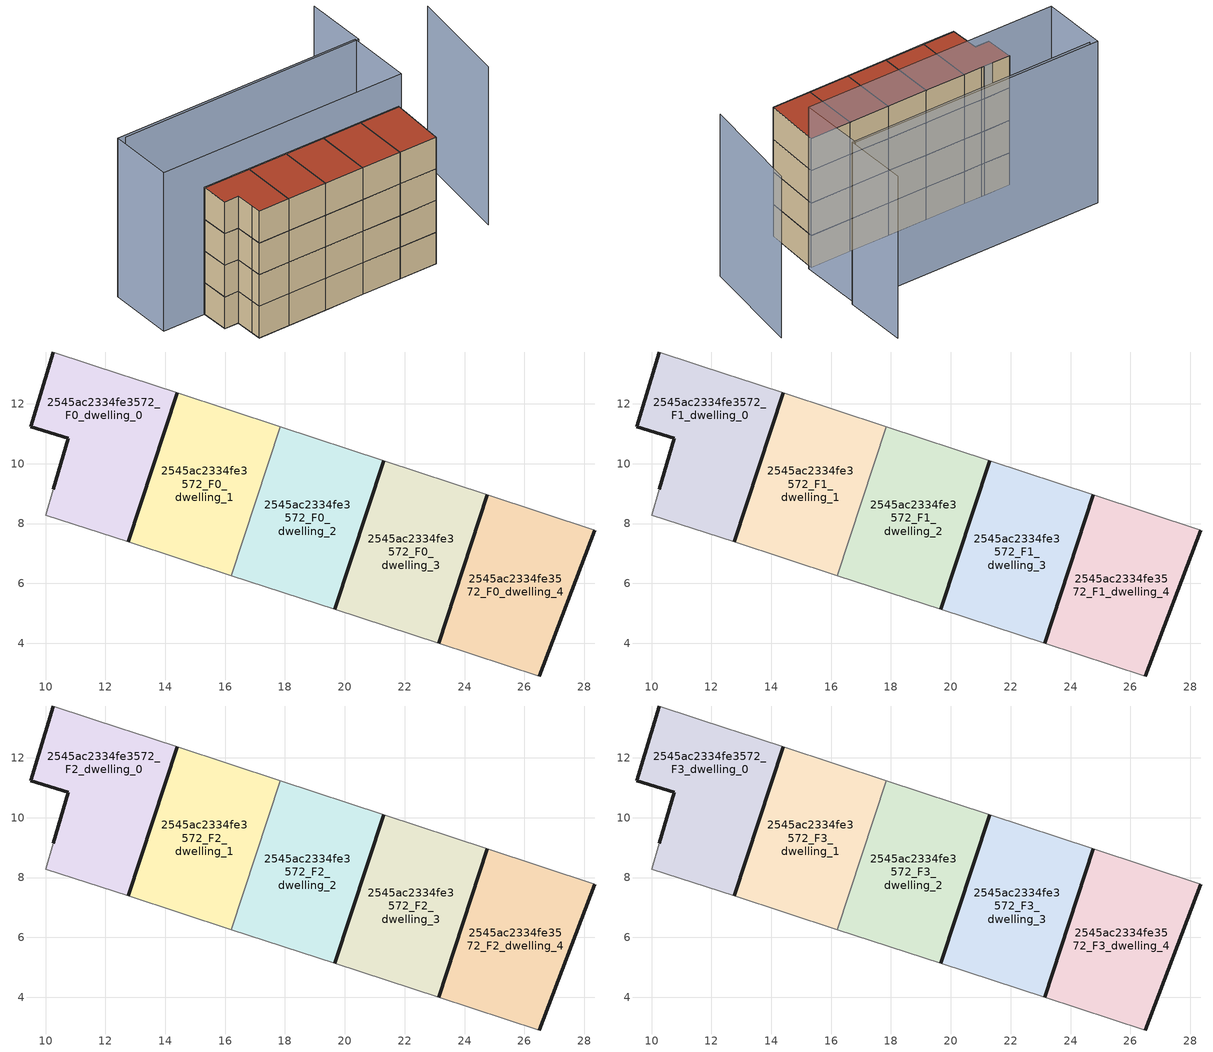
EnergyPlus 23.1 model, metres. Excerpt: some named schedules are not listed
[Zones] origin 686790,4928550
2545ac2334fe3572_F0_dwelling_0
 floor ground (EU_floor_Construction): 12.76,7.38 14.4,12.38 12.82,12.89 12.6,12.96 10.26,13.73 9.51,11.23 10.75,10.84 10.25,9.14 10,8.28 z0
 wall outside (EU_wall_Construction): 10.25,9.14 10.75,10.84 9.51,11.23 10.26,13.73 / 14.4,12.38 12.76,7.38 z0:3
 wall adiabatic (EU_wall_Construction): 12.76,7.38 10,8.28 10.25,9.14 / 10.26,13.73 12.6,12.96 12.82,12.89 14.4,12.38 z0:3
2545ac2334fe3572_F0_dwelling_1
 floor ground (EU_floor_Construction): 16.21,6.26 17.84,11.24 14.4,12.38 12.76,7.38 z0
 wall outside (EU_wall_Construction): 12.76,7.38 14.39,12.38 z0:3
 wall adiabatic (EU_wall_Construction): 14.4,12.38 17.84,11.24 / 16.21,6.26 12.76,7.38 z0:3
 wall to 2545ac2334fe3572_F0_dwelling_2 (EU_wall_Construction): 17.84,11.24 16.21,6.26 z0:3
2545ac2334fe3572_F0_dwelling_2
 floor ground (EU_floor_Construction): 19.67,5.13 21.3,10.1 17.84,11.24 16.21,6.26 z0
 wall outside (EU_wall_Construction): 21.3,10.1 19.67,5.13 z0:3
 wall adiabatic (EU_wall_Construction): 17.84,11.24 21.3,10.1 / 19.67,5.13 16.21,6.26 z0:3
2545ac2334fe3572_F0_dwelling_3
 floor ground (EU_floor_Construction): 23.14,4 24.77,8.96 21.3,10.1 19.67,5.13 z0
 wall outside (EU_wall_Construction): 19.67,5.13 21.3,10.1 / 24.77,8.96 23.14,4 z0:3
 wall adiabatic (EU_wall_Construction): 21.3,10.1 24.77,8.96 / 23.14,4 19.67,5.13 z0:3
2545ac2334fe3572_F0_dwelling_4
 floor ground (EU_floor_Construction): 26.5,2.91 28.35,7.78 24.77,8.96 23.14,4 z0
 wall outside (EU_wall_Construction): 28.35,7.78 26.5,2.91 / 23.14,4 24.77,8.96 z0:3
 wall adiabatic (EU_wall_Construction): 24.77,8.96 28.35,7.78 / 26.5,2.91 23.14,4 z0:3
2545ac2334fe3572_F1_dwelling_0
 floor to 2545ac2334fe3572_F0_dwelling_0 (EU_floor_Construction): 12.76,7.38 14.4,12.38 12.82,12.89 12.6,12.96 10.26,13.73 9.51,11.23 10.75,10.84 10.25,9.14 10,8.28 z3
 wall outside (EU_wall_Construction): 10.25,9.14 10.75,10.84 9.51,11.23 10.26,13.73 / 14.4,12.38 12.76,7.38 z3:6
 wall adiabatic (EU_wall_Construction): 12.76,7.38 10,8.28 10.25,9.14 / 10.26,13.73 12.6,12.96 12.82,12.89 14.4,12.38 z3:6
2545ac2334fe3572_F1_dwelling_1
 floor to 2545ac2334fe3572_F0_dwelling_1 (EU_floor_Construction): 16.21,6.26 17.84,11.24 14.4,12.38 12.76,7.38 z3
 wall outside (EU_wall_Construction): 12.76,7.38 14.39,12.38 z3:6
 wall adiabatic (EU_wall_Construction): 14.4,12.38 17.84,11.24 / 16.21,6.26 12.76,7.38 z3:6
 wall to 2545ac2334fe3572_F1_dwelling_2 (EU_wall_Construction): 17.84,11.24 16.21,6.26 z3:6
2545ac2334fe3572_F1_dwelling_2
 floor to 2545ac2334fe3572_F0_dwelling_2 (EU_floor_Construction): 19.67,5.13 21.3,10.1 17.84,11.24 16.21,6.26 z3
 wall outside (EU_wall_Construction): 21.3,10.1 19.67,5.13 z3:6
 wall adiabatic (EU_wall_Construction): 17.84,11.24 21.3,10.1 / 19.67,5.13 16.21,6.26 z3:6
2545ac2334fe3572_F1_dwelling_3
 floor to 2545ac2334fe3572_F0_dwelling_3 (EU_floor_Construction): 23.14,4 24.76,8.96 21.3,10.1 19.67,5.13 z3
 wall outside (EU_wall_Construction): 19.67,5.13 21.3,10.1 / 24.77,8.96 23.14,4 z3:6
 wall adiabatic (EU_wall_Construction): 21.3,10.1 24.77,8.96 / 23.14,4 19.67,5.13 z3:6
2545ac2334fe3572_F1_dwelling_4
 floor to 2545ac2334fe3572_F0_dwelling_4 (EU_floor_Construction): 26.5,2.91 28.35,7.78 24.76,8.96 23.14,4 z3
 wall outside (EU_wall_Construction): 28.35,7.78 26.5,2.91 / 23.14,4 24.77,8.96 z3:6
 wall adiabatic (EU_wall_Construction): 24.77,8.96 28.35,7.78 / 26.5,2.91 23.14,4 z3:6
2545ac2334fe3572_F2_dwelling_0
 floor to 2545ac2334fe3572_F1_dwelling_0 (EU_floor_Construction): 12.76,7.38 14.4,12.38 12.82,12.89 12.6,12.96 10.26,13.73 9.51,11.23 10.75,10.84 10.25,9.14 10,8.28 z6
 wall outside (EU_wall_Construction): 10.25,9.14 10.75,10.84 9.51,11.23 10.26,13.73 / 14.4,12.38 12.76,7.38 z6:9
 wall adiabatic (EU_wall_Construction): 12.76,7.38 10,8.28 10.25,9.14 / 10.26,13.73 12.6,12.96 12.82,12.89 14.4,12.38 z6:9
2545ac2334fe3572_F2_dwelling_1
 floor to 2545ac2334fe3572_F1_dwelling_1 (EU_floor_Construction): 16.21,6.26 17.84,11.24 14.4,12.38 12.76,7.38 z6
 wall outside (EU_wall_Construction): 12.76,7.38 14.39,12.38 z6:9
 wall adiabatic (EU_wall_Construction): 14.4,12.38 17.84,11.24 / 16.21,6.26 12.76,7.38 z6:9
 wall to 2545ac2334fe3572_F2_dwelling_2 (EU_wall_Construction): 17.84,11.24 16.21,6.26 z6:9
2545ac2334fe3572_F2_dwelling_2
 floor to 2545ac2334fe3572_F1_dwelling_2 (EU_floor_Construction): 19.67,5.13 21.3,10.1 17.84,11.24 16.21,6.26 z6
 wall outside (EU_wall_Construction): 21.3,10.1 19.67,5.13 z6:9
 wall adiabatic (EU_wall_Construction): 17.84,11.24 21.3,10.1 / 19.67,5.13 16.21,6.26 z6:9
2545ac2334fe3572_F2_dwelling_3
 floor to 2545ac2334fe3572_F1_dwelling_3 (EU_floor_Construction): 23.14,4 24.76,8.96 21.3,10.1 19.67,5.13 z6
 wall outside (EU_wall_Construction): 19.67,5.13 21.3,10.1 / 24.77,8.96 23.14,4 z6:9
 wall adiabatic (EU_wall_Construction): 21.3,10.1 24.77,8.96 / 23.14,4 19.67,5.13 z6:9
2545ac2334fe3572_F2_dwelling_4
 floor to 2545ac2334fe3572_F1_dwelling_4 (EU_floor_Construction): 26.5,2.91 28.35,7.78 24.76,8.96 23.14,4 z6
 wall outside (EU_wall_Construction): 28.35,7.78 26.5,2.91 / 23.14,4 24.77,8.96 z6:9
 wall adiabatic (EU_wall_Construction): 24.77,8.96 28.35,7.78 / 26.5,2.91 23.14,4 z6:9
2545ac2334fe3572_F3_dwelling_0
 floor to 2545ac2334fe3572_F2_dwelling_0 (EU_floor_Construction): 12.76,7.38 14.4,12.38 12.82,12.89 12.6,12.96 10.26,13.73 9.51,11.23 10.75,10.84 10.25,9.14 10,8.28 z9
 wall outside (EU_wall_Construction): 10.25,9.14 10.75,10.84 9.51,11.23 10.26,13.73 / 14.4,12.38 12.76,7.38 z9:12
 wall adiabatic (EU_wall_Construction): 12.76,7.38 10,8.28 10.25,9.14 / 10.26,13.73 12.6,12.96 12.82,12.89 14.4,12.38 z9:12
 roof outside (EU_roof_Construction): 14.4,12.38 12.76,7.38 10,8.28 10.25,9.14 10.75,10.84 9.51,11.23 10.26,13.73 12.6,12.96 12.82,12.89 z12
2545ac2334fe3572_F3_dwelling_1
 floor to 2545ac2334fe3572_F2_dwelling_1 (EU_floor_Construction): 16.21,6.26 17.84,11.24 14.4,12.38 12.76,7.38 z9
 wall outside (EU_wall_Construction): 12.76,7.38 14.39,12.38 z9:12
 wall adiabatic (EU_wall_Construction): 14.4,12.38 17.84,11.24 / 16.21,6.26 12.76,7.38 z9:12
 wall to 2545ac2334fe3572_F3_dwelling_2 (EU_wall_Construction): 17.84,11.24 16.21,6.26 z9:12
 roof outside (EU_roof_Construction): 17.84,11.24 16.21,6.26 12.76,7.38 14.4,12.38 z12
2545ac2334fe3572_F3_dwelling_2
 floor to 2545ac2334fe3572_F2_dwelling_2 (EU_floor_Construction): 19.67,5.13 21.3,10.1 17.84,11.24 16.21,6.26 z9
 wall outside (EU_wall_Construction): 21.3,10.1 19.67,5.13 z9:12
 wall adiabatic (EU_wall_Construction): 17.84,11.24 21.3,10.1 / 19.67,5.13 16.21,6.26 z9:12
 roof outside (EU_roof_Construction): 21.3,10.1 19.67,5.13 16.21,6.26 17.84,11.24 z12
2545ac2334fe3572_F3_dwelling_3
 floor to 2545ac2334fe3572_F2_dwelling_3 (EU_floor_Construction): 23.14,4 24.76,8.96 21.3,10.1 19.67,5.13 z9
 wall outside (EU_wall_Construction): 19.67,5.13 21.3,10.1 / 24.77,8.96 23.14,4 z9:12
 wall adiabatic (EU_wall_Construction): 21.3,10.1 24.77,8.96 / 23.14,4 19.67,5.13 z9:12
 roof outside (EU_roof_Construction): 24.77,8.96 23.14,4 19.67,5.13 21.3,10.1 z12
2545ac2334fe3572_F3_dwelling_4
 floor to 2545ac2334fe3572_F2_dwelling_4 (EU_floor_Construction): 26.5,2.91 28.35,7.78 24.76,8.96 23.14,4 z9
 wall outside (EU_wall_Construction): 28.35,7.78 26.5,2.91 / 23.14,4 24.77,8.96 z9:12
 wall adiabatic (EU_wall_Construction): 24.77,8.96 28.35,7.78 / 26.5,2.91 23.14,4 z9:12
 roof outside (EU_roof_Construction): 28.35,7.78 26.5,2.91 23.14,4 24.77,8.96 z12
shading: 33.3,2.71 37.51,11.43 / 32.4,18.76 30.61,13.22 / 30.61,13.22 8.82,20.26 / 28.55,7.72 6.47,14.98 / 6.47,14.98 8.35,20.69 / 8.35,20.69 30.43,13.42 / 30.43,13.42 28.55,7.72 z0:15
[Building]
EU S2 Campaign: North Axis=0; Terrain=City; Solar Distribution=FullExterior
[Site:Location]
Bologna: Latitude=44.5; Longitude=11.25; Time Zone=1; Elevation=37
[SizingPeriod:WeatherFileDays]
AnnualSizingPeriod: Begin Month=1; Begin Day of Month=1; End Month=12; End Day of Month=31; Day of Week for Start Day=Monday; Use Weather File Daylight Saving Period=No; Use Weather File Rain and Snow Indicators=No
[MATERIAL]
EU_InternalMass_Material: Roughness=MediumRough; Thickness=0.1; Conductivity=1; Density=1800; Specific Heat=900; Thermal Absorptance=0.9; Solar Absorptance=0.7; Visible Absorptance=0.7
[MATERIAL:NOMASS] Roughness=MediumRough; Thermal Absorptance=0.9; Solar Absorptance=0.7; Visible Absorptance=0.7
Name | Thermal Resistance
EU_wall_NoMass | 0.781309
EU_roof_NoMass | 0.418499
EU_floor_NoMass | 0.563442
[CONSTRUCTION]
EU_wall_Construction: EU_wall_NoMass
EU_roof_Construction: EU_roof_NoMass
EU_floor_Construction: EU_floor_NoMass
EU_InternalMass_Construction: EU_InternalMass_Material
[ZONE] Type=1; Multiplier=1; Ceiling Height=autocalculate; Floor Area=autocalculate; Part of Total Floor Area=Yes
Name | Volume
2545ac2334fe3572_F0_dwelling_0 | 57.1846
2545ac2334fe3572_F1_dwelling_0; 2545ac2334fe3572_F2_dwelling_0; 2545ac2334fe3572_F3_dwelling_0 | 57.1853
2545ac2334fe3572_F0_dwelling_1; 2545ac2334fe3572_F1_dwelling_1; 2545ac2334fe3572_F2_dwelling_1; 2545ac2334fe3572_F3_dwelling_1 | 57.1736
2545ac2334fe3572_F0_dwelling_2 | 57.1802
2545ac2334fe3572_F1_dwelling_2; 2545ac2334fe3572_F2_dwelling_2; 2545ac2334fe3572_F3_dwelling_2 | 57.1809
2545ac2334fe3572_F0_dwelling_3 | 57.1765
2545ac2334fe3572_F1_dwelling_3; 2545ac2334fe3572_F2_dwelling_3; 2545ac2334fe3572_F3_dwelling_3; 2545ac2334fe3572_F1_dwelling_4; 2545ac2334fe3572_F2_dwelling_4; 2545ac2334fe3572_F3_dwelling_4 | 57.1772
2545ac2334fe3572_F0_dwelling_4 | 57.1787
[INTERNALMASS] Construction=EU_InternalMass_Construction
Name | Zone or ZoneList | Surface Area
2545ac2334fe3572_F0_dwelling_0_EU_InternalMass | 2545ac2334fe3572_F0_dwelling_0 | 19.0613
2545ac2334fe3572_F0_dwelling_1_EU_InternalMass | 2545ac2334fe3572_F0_dwelling_1 | 19.0579
2545ac2334fe3572_F0_dwelling_2_EU_InternalMass | 2545ac2334fe3572_F0_dwelling_2 | 19.06
2545ac2334fe3572_F0_dwelling_3_EU_InternalMass | 2545ac2334fe3572_F0_dwelling_3 | 19.0592
2545ac2334fe3572_F0_dwelling_4_EU_InternalMass | 2545ac2334fe3572_F0_dwelling_4 | 19.0594
2545ac2334fe3572_F1_dwelling_0_EU_InternalMass | 2545ac2334fe3572_F1_dwelling_0 | 19.0613
2545ac2334fe3572_F1_dwelling_1_EU_InternalMass | 2545ac2334fe3572_F1_dwelling_1 | 19.0579
2545ac2334fe3572_F1_dwelling_2_EU_InternalMass | 2545ac2334fe3572_F1_dwelling_2 | 19.06
2545ac2334fe3572_F1_dwelling_3_EU_InternalMass | 2545ac2334fe3572_F1_dwelling_3 | 19.0592
2545ac2334fe3572_F1_dwelling_4_EU_InternalMass | 2545ac2334fe3572_F1_dwelling_4 | 19.0594
2545ac2334fe3572_F2_dwelling_0_EU_InternalMass | 2545ac2334fe3572_F2_dwelling_0 | 19.0613
2545ac2334fe3572_F2_dwelling_1_EU_InternalMass | 2545ac2334fe3572_F2_dwelling_1 | 19.0579
2545ac2334fe3572_F2_dwelling_2_EU_InternalMass | 2545ac2334fe3572_F2_dwelling_2 | 19.06
2545ac2334fe3572_F2_dwelling_3_EU_InternalMass | 2545ac2334fe3572_F2_dwelling_3 | 19.0592
2545ac2334fe3572_F2_dwelling_4_EU_InternalMass | 2545ac2334fe3572_F2_dwelling_4 | 19.0594
2545ac2334fe3572_F3_dwelling_0_EU_InternalMass | 2545ac2334fe3572_F3_dwelling_0 | 19.0613
2545ac2334fe3572_F3_dwelling_1_EU_InternalMass | 2545ac2334fe3572_F3_dwelling_1 | 19.0579
2545ac2334fe3572_F3_dwelling_2_EU_InternalMass | 2545ac2334fe3572_F3_dwelling_2 | 19.06
2545ac2334fe3572_F3_dwelling_3_EU_InternalMass | 2545ac2334fe3572_F3_dwelling_3 | 19.0592
2545ac2334fe3572_F3_dwelling_4_EU_InternalMass | 2545ac2334fe3572_F3_dwelling_4 | 19.0594
[OTHEREQUIPMENT] Fuel Type=Electricity; Design Level Calculation Method=Watts/Area; Power per Zone Floor Area=1; Fraction Latent=0; Fraction Radiant=0; Fraction Lost=0; Carbon Dioxide Generation Rate=0; EndUse Subcategory=EU_Step8_InternalGains
Name | Zone or ZoneList or Space or SpaceList | Schedule
EU_Step8_InternalGain_2545ac2334fe3572_F0_dwelling_0_f000 | 2545ac2334fe3572_F0_dwelling_0 | EU_Step8_GainSchedule_2545ac2334fe3572_F0_dwelling_0_f000
EU_Step8_InternalGain_2545ac2334fe3572_F0_dwelling_1_f000 | 2545ac2334fe3572_F0_dwelling_1 | EU_Step8_GainSchedule_2545ac2334fe3572_F0_dwelling_1_f000
EU_Step8_InternalGain_2545ac2334fe3572_F0_dwelling_2_f000 | 2545ac2334fe3572_F0_dwelling_2 | EU_Step8_GainSchedule_2545ac2334fe3572_F0_dwelling_2_f000
EU_Step8_InternalGain_2545ac2334fe3572_F0_dwelling_3_f000 | 2545ac2334fe3572_F0_dwelling_3 | EU_Step8_GainSchedule_2545ac2334fe3572_F0_dwelling_3_f000
EU_Step8_InternalGain_2545ac2334fe3572_F0_dwelling_4_f000 | 2545ac2334fe3572_F0_dwelling_4 | EU_Step8_GainSchedule_2545ac2334fe3572_F0_dwelling_4_f000
EU_Step8_InternalGain_2545ac2334fe3572_F1_dwelling_0_f000 | 2545ac2334fe3572_F1_dwelling_0 | EU_Step8_GainSchedule_2545ac2334fe3572_F1_dwelling_0_f000
EU_Step8_InternalGain_2545ac2334fe3572_F1_dwelling_1_f000 | 2545ac2334fe3572_F1_dwelling_1 | EU_Step8_GainSchedule_2545ac2334fe3572_F1_dwelling_1_f000
EU_Step8_InternalGain_2545ac2334fe3572_F1_dwelling_2_f000 | 2545ac2334fe3572_F1_dwelling_2 | EU_Step8_GainSchedule_2545ac2334fe3572_F1_dwelling_2_f000
EU_Step8_InternalGain_2545ac2334fe3572_F1_dwelling_3_f000 | 2545ac2334fe3572_F1_dwelling_3 | EU_Step8_GainSchedule_2545ac2334fe3572_F1_dwelling_3_f000
EU_Step8_InternalGain_2545ac2334fe3572_F1_dwelling_4_f000 | 2545ac2334fe3572_F1_dwelling_4 | EU_Step8_GainSchedule_2545ac2334fe3572_F1_dwelling_4_f000
EU_Step8_InternalGain_2545ac2334fe3572_F2_dwelling_0_f000 | 2545ac2334fe3572_F2_dwelling_0 | EU_Step8_GainSchedule_2545ac2334fe3572_F2_dwelling_0_f000
EU_Step8_InternalGain_2545ac2334fe3572_F2_dwelling_1_f000 | 2545ac2334fe3572_F2_dwelling_1 | EU_Step8_GainSchedule_2545ac2334fe3572_F2_dwelling_1_f000
EU_Step8_InternalGain_2545ac2334fe3572_F2_dwelling_2_f000 | 2545ac2334fe3572_F2_dwelling_2 | EU_Step8_GainSchedule_2545ac2334fe3572_F2_dwelling_2_f000
EU_Step8_InternalGain_2545ac2334fe3572_F2_dwelling_3_f000 | 2545ac2334fe3572_F2_dwelling_3 | EU_Step8_GainSchedule_2545ac2334fe3572_F2_dwelling_3_f000
EU_Step8_InternalGain_2545ac2334fe3572_F2_dwelling_4_f000 | 2545ac2334fe3572_F2_dwelling_4 | EU_Step8_GainSchedule_2545ac2334fe3572_F2_dwelling_4_f000
EU_Step8_InternalGain_2545ac2334fe3572_F3_dwelling_0_f000 | 2545ac2334fe3572_F3_dwelling_0 | EU_Step8_GainSchedule_2545ac2334fe3572_F3_dwelling_0_f000
EU_Step8_InternalGain_2545ac2334fe3572_F3_dwelling_1_f000 | 2545ac2334fe3572_F3_dwelling_1 | EU_Step8_GainSchedule_2545ac2334fe3572_F3_dwelling_1_f000
EU_Step8_InternalGain_2545ac2334fe3572_F3_dwelling_2_f000 | 2545ac2334fe3572_F3_dwelling_2 | EU_Step8_GainSchedule_2545ac2334fe3572_F3_dwelling_2_f000
EU_Step8_InternalGain_2545ac2334fe3572_F3_dwelling_3_f000 | 2545ac2334fe3572_F3_dwelling_3 | EU_Step8_GainSchedule_2545ac2334fe3572_F3_dwelling_3_f000
EU_Step8_InternalGain_2545ac2334fe3572_F3_dwelling_4_f000 | 2545ac2334fe3572_F3_dwelling_4 | EU_Step8_GainSchedule_2545ac2334fe3572_F3_dwelling_4_f000
[ZONEVENTILATION:DESIGNFLOWRATE] Schedule=EU_AlwaysOn; Design Flow Rate Calculation Method=AirChanges/Hour; Air Changes per Hour=0.692607; Ventilation Type=Natural; Fan Pressure Rise=0; Fan Total Efficiency=1; Constant Term Coefficient=1; Temperature Term Coefficient=0; Velocity Term Coefficient=0; Velocity Squared Term Coefficient=0; Minimum Indoor Temperature=-100; Maximum Indoor Temperature=100; Delta Temperature=-100; Minimum Outdoor Temperature=-100; Maximum Outdoor Temperature=100; Maximum Wind Speed=40
Name | Zone or ZoneList or Space or SpaceList
EU_ConstantAir_2545ac2334fe3572_F0_dwelling_0 | 2545ac2334fe3572_F0_dwelling_0
EU_ConstantAir_2545ac2334fe3572_F0_dwelling_1 | 2545ac2334fe3572_F0_dwelling_1
EU_ConstantAir_2545ac2334fe3572_F0_dwelling_2 | 2545ac2334fe3572_F0_dwelling_2
EU_ConstantAir_2545ac2334fe3572_F0_dwelling_3 | 2545ac2334fe3572_F0_dwelling_3
EU_ConstantAir_2545ac2334fe3572_F0_dwelling_4 | 2545ac2334fe3572_F0_dwelling_4
EU_ConstantAir_2545ac2334fe3572_F1_dwelling_0 | 2545ac2334fe3572_F1_dwelling_0
EU_ConstantAir_2545ac2334fe3572_F1_dwelling_1 | 2545ac2334fe3572_F1_dwelling_1
EU_ConstantAir_2545ac2334fe3572_F1_dwelling_2 | 2545ac2334fe3572_F1_dwelling_2
EU_ConstantAir_2545ac2334fe3572_F1_dwelling_3 | 2545ac2334fe3572_F1_dwelling_3
EU_ConstantAir_2545ac2334fe3572_F1_dwelling_4 | 2545ac2334fe3572_F1_dwelling_4
EU_ConstantAir_2545ac2334fe3572_F2_dwelling_0 | 2545ac2334fe3572_F2_dwelling_0
EU_ConstantAir_2545ac2334fe3572_F2_dwelling_1 | 2545ac2334fe3572_F2_dwelling_1
EU_ConstantAir_2545ac2334fe3572_F2_dwelling_2 | 2545ac2334fe3572_F2_dwelling_2
EU_ConstantAir_2545ac2334fe3572_F2_dwelling_3 | 2545ac2334fe3572_F2_dwelling_3
EU_ConstantAir_2545ac2334fe3572_F2_dwelling_4 | 2545ac2334fe3572_F2_dwelling_4
EU_ConstantAir_2545ac2334fe3572_F3_dwelling_0 | 2545ac2334fe3572_F3_dwelling_0
EU_ConstantAir_2545ac2334fe3572_F3_dwelling_1 | 2545ac2334fe3572_F3_dwelling_1
EU_ConstantAir_2545ac2334fe3572_F3_dwelling_2 | 2545ac2334fe3572_F3_dwelling_2
EU_ConstantAir_2545ac2334fe3572_F3_dwelling_3 | 2545ac2334fe3572_F3_dwelling_3
EU_ConstantAir_2545ac2334fe3572_F3_dwelling_4 | 2545ac2334fe3572_F3_dwelling_4
[HVACTEMPLATE:THERMOSTAT] Constant Heating Setpoint=20; Constant Cooling Setpoint=50
EU_HeatOnly_2545ac2334fe3572_F0_dwelling_0; EU_HeatOnly_2545ac2334fe3572_F0_dwelling_1; EU_HeatOnly_2545ac2334fe3572_F0_dwelling_2; EU_HeatOnly_2545ac2334fe3572_F0_dwelling_3; EU_HeatOnly_2545ac2334fe3572_F0_dwelling_4; EU_HeatOnly_2545ac2334fe3572_F1_dwelling_0; EU_HeatOnly_2545ac2334fe3572_F1_dwelling_1; EU_HeatOnly_2545ac2334fe3572_F1_dwelling_2; EU_HeatOnly_2545ac2334fe3572_F1_dwelling_3; EU_HeatOnly_2545ac2334fe3572_F1_dwelling_4; EU_HeatOnly_2545ac2334fe3572_F2_dwelling_0; EU_HeatOnly_2545ac2334fe3572_F2_dwelling_1; EU_HeatOnly_2545ac2334fe3572_F2_dwelling_2; EU_HeatOnly_2545ac2334fe3572_F2_dwelling_3; EU_HeatOnly_2545ac2334fe3572_F2_dwelling_4; EU_HeatOnly_2545ac2334fe3572_F3_dwelling_0; EU_HeatOnly_2545ac2334fe3572_F3_dwelling_1; EU_HeatOnly_2545ac2334fe3572_F3_dwelling_2; EU_HeatOnly_2545ac2334fe3572_F3_dwelling_3; EU_HeatOnly_2545ac2334fe3572_F3_dwelling_4
[HVACTEMPLATE:ZONE:IDEALLOADSAIRSYSTEM] System Availability Schedule=EU_AlwaysOn; Maximum Heating Supply Air Temperature=50; Minimum Cooling Supply Air Temperature=13; Maximum Heating Supply Air Humidity Ratio=0.0156; Minimum Cooling Supply Air Humidity Ratio=0.0077; Heating Limit=NoLimit; Cooling Limit=NoLimit; Heating Availability Schedule=EU_AlwaysOn; Cooling Availability Schedule=EU_CoolingOff; Dehumidification Control Type=ConstantSensibleHeatRatio; Cooling Sensible Heat Ratio=0.7; Dehumidification Setpoint=60; Humidification Control Type=None; Humidification Setpoint=30; Outdoor Air Method=None; Outdoor Air Flow Rate per Person=0.00944; Outdoor Air Flow Rate per Zone Floor Area=0; Outdoor Air Flow Rate per Zone=0; Demand Controlled Ventilation Type=None; Outdoor Air Economizer Type=NoEconomizer; Heat Recovery Type=None; Sensible Heat Recovery Effectiveness=0.7; Latent Heat Recovery Effectiveness=0.65
Name | Template Thermostat
2545ac2334fe3572_F0_dwelling_0 | EU_HeatOnly_2545ac2334fe3572_F0_dwelling_0
2545ac2334fe3572_F0_dwelling_1 | EU_HeatOnly_2545ac2334fe3572_F0_dwelling_1
